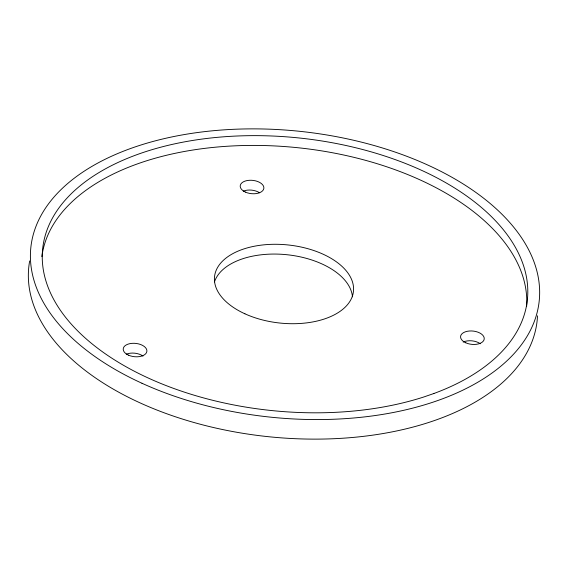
<?xml version="1.0" encoding="UTF-8"?>
<svg xmlns="http://www.w3.org/2000/svg" width="568" height="568" viewBox="0 0 568 568"><rect width="100%" height="100%" fill="white"/><g stroke="black" fill="none" stroke-linecap="round" stroke-linejoin="round"><path stroke-width="0.85" d="M537.513 315.822A255.586 143.661 6 0 1 266.626 436.508A255.586 143.661 6 0 1 29.671 260.939M214.491 281.906A69.843 39.256 6 0 1 287.436 254.776A69.843 39.256 6 0 1 352.465 296.823M463.176 342.064A11.885 6.681 6 0 1 480.336 343.746M126.288 354.198A11.885 6.681 6 0 1 142.994 356.086M243.274 191.16A11.885 6.681 6 0 1 259.562 192.758M41.862 256.63A243.693 136.98 6 0 1 297.469 147.687A243.693 136.98 6 0 1 526.607 306.613M433.895 393.503L423.657 397.032A243.693 136.98 6 0 1 43.495 270.858A243.693 136.98 6 0 1 380.595 154.681A243.693 136.98 6 0 1 433.895 393.503M141.979 383.265A255.586 143.661 6 0 0 538.975 302.929A255.586 143.661 6 0 0 174.127 136.469A255.586 143.661 6 0 0 141.979 383.265M465.746 342.781A11.885 6.681 6 0 0 484.213 339.046A11.885 6.681 6 0 0 467.244 331.3A11.885 6.681 6 0 0 465.746 342.781M128.403 355.121A11.885 6.681 6 0 0 146.871 351.386A11.885 6.681 6 0 0 129.902 343.64A11.885 6.681 6 0 0 128.403 355.121M244.907 313.799A69.843 39.256 6 0 0 353.395 291.846A69.843 39.256 6 0 0 253.697 246.356A69.843 39.256 6 0 0 244.907 313.799M245.39 192.083A11.885 6.681 6 0 0 263.857 188.349A11.885 6.681 6 0 0 246.888 180.603A11.885 6.681 6 0 0 245.39 192.083"/></g></svg>
